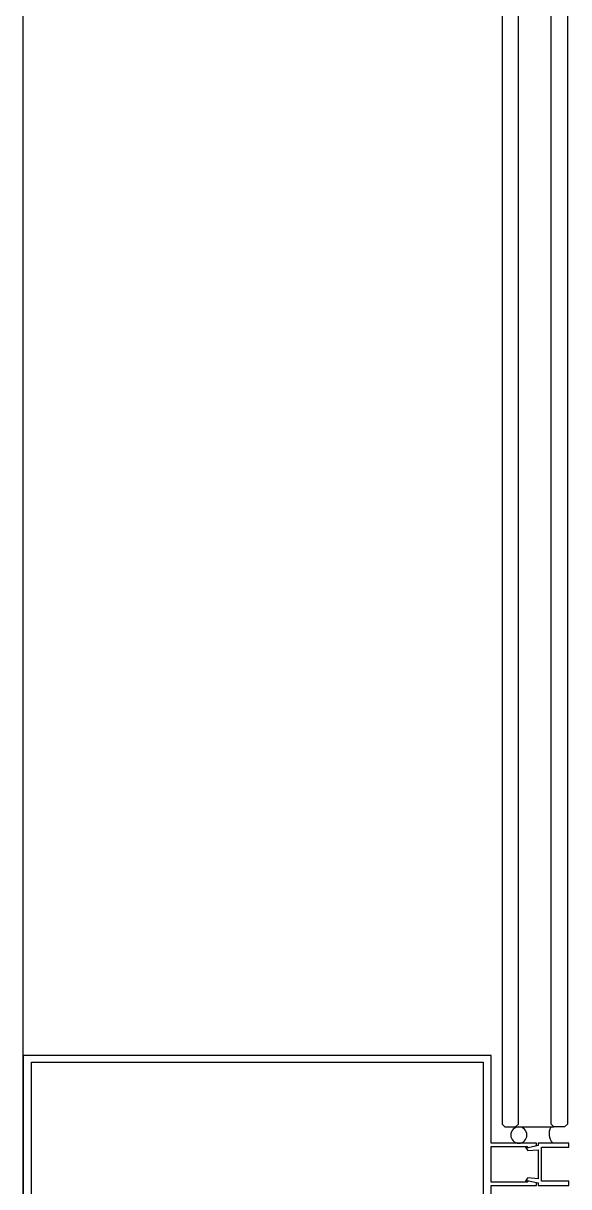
# Model space of a CAD drawing. Extents: x 1980812 to 2578970, y -669191 to 284498.
# Drawn here: x 2567198.4 to 2567398.9, y -264108.7 to -263681.4 of the extents above; entities that cross this region are included whole.
import ezdxf

# ---------------------------------------------------------------- set-up
doc = ezdxf.new("R2010")
doc.units = 0
doc.header["$LTSCALE"] = 1000
doc.header["$MEASUREMENT"] = 0
for name, color, linetype in [('A-SECT-MCUT', 1, 'Continuous'), ('A-SECT-MCUT-FINE', 137, 'Continuous'), ('WINDOW', 2, 'Continuous'), ('空线', 3, 'Continuous')]:
    doc.layers.add(name, color=color, linetype=linetype)

# ---------------------------------------------------------------- blocks, each defined once
blk = doc.blocks.new('19层')
at = {"layer": 'A-SECT-MCUT', "elevation": 0}
for points in [[(669.99, -3610), (669.99, -3650), (534.38, -3650), (497.99, -3650), (497.99, -3617.75), (481.29, -3617.75), (481.29, -3616.86), (484.76, -3616.03), (485.32, -3616.55), (497.99, -3616.55), (497.99, -3610), (497.99, -3603.45), (485.32, -3603.45), (484.76, -3603.97), (481.29, -3603.14), (481.29, -3602.25), (497.99, -3602.25), (497.99, -3570), (534.38, -3570), (669.99, -3570)], [(500.99, -3647.5), (666.99, -3647.5), (666.99, -3610), (666.99, -3572.5), (500.99, -3572.5)], [(480.68, -3615.34), (484.53, -3615), (485.38, -3616.12), (484.81, -3616.55), (484.25, -3616.03), (480.68, -3616.88), (480.68, -3617.75), (469.48, -3617.75), (469.48, -3616.25), (479.48, -3616.25), (479.48, -3603.75), (469.48, -3603.75), (469.48, -3602.25), (480.68, -3602.25), (480.68, -3603.12), (484.25, -3603.97), (484.81, -3603.45), (485.38, -3603.88), (484.53, -3605), (480.68, -3604.66)]]:
    blk.add_lwpolyline(points, close=True, dxfattribs=at)
at = {"layer": 'A-SECT-MCUT-FINE'}
for p, q in [((669.98, -3650, 0), (669.99, -2641.7, 0)), ((488.99, -3596.3, 0), (474.99, -3596.3, 0))]:
    blk.add_line(p, q, dxfattribs=at)
blk.add_circle((487.82, -3599.28, 0), 2.98, dxfattribs=at)
blk.add_arc((471.22, -3598.83, 0), 5.39, 320.5682, 27.9183, dxfattribs=at)
at = {"layer": 'WINDOW'}
for p, q in [((469.99, -2914.7, 0), (469.99, -3595.3, 0)), ((475.99, -3595.3, 0), (475.99, -2914.7, 0)), ((487.99, -3595.3, 0), (487.99, -2914.7, 0)), ((493.99, -2914.7, 0), (493.99, -3595.3, 0)), ((469.99, -3595.3, 0), (470.99, -3596.3, 0)), ((470.99, -3596.3, 0), (474.99, -3596.3, 0)), ((474.99, -3596.3, 0), (475.99, -3595.3, 0)), ((488.99, -3596.3, 0), (487.99, -3595.3, 0)), ((492.99, -3596.3, 0), (488.99, -3596.3, 0)), ((493.99, -3595.3, 0), (492.99, -3596.3, 0))]:
    blk.add_line(p, q, dxfattribs=at)

msp = doc.modelspace()

# ---------------------------------------------------------------- block references
at = {"layer": '空线', "xscale": -1, "rotation": 359.9999999999997}
msp.add_blockref('19层', (2567868.36, -260490.42, 0), dxfattribs=at)

doc.saveas('drawing.dxf')
